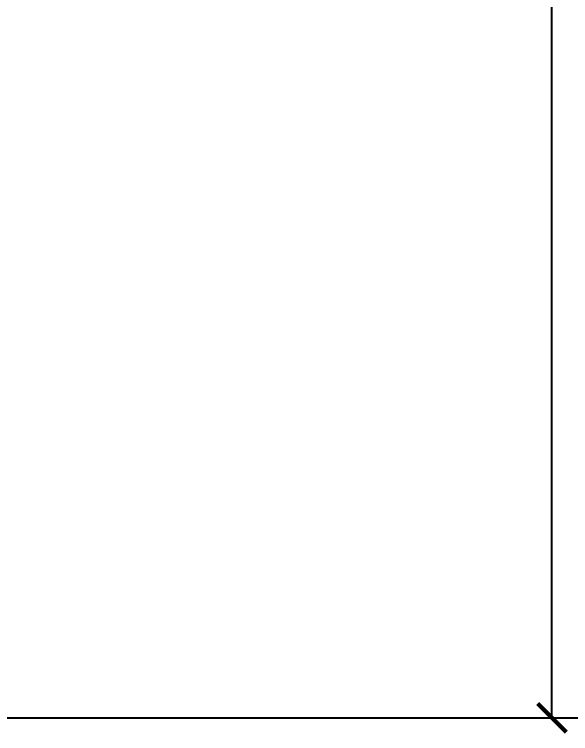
# Model space of a CAD drawing. Header units: millimetres. Extents: x -123812 to 252100, y -3000 to 639000.
# Drawn here: x 53644 to 126448, y -2074 to 92040 of the extents above; entities that cross this region are included whole.
import ezdxf

# ---------------------------------------------------------------- set-up
doc = ezdxf.new("R2010")
doc.units = ezdxf.units.MM
doc.layers.add('D-STR-DIM', color=7, linetype='Continuous', lineweight=13)
doc.styles.add('OpenSansCondensed-Light', font='OpenSansCondensed-Light.ttf')
doc.styles.add('TOWER_UNICODE', font='Arial Unicode.ttf')
doc.dimstyles.new('EZDXF', dxfattribs={"dimtxt": 0.25, "dimasz": 0.175, "dimexe": 0.375, "dimexo": 0.125, "dimgap": 0.1, "dimtad": 1, "dimlfac": 100, "dimzin": 12, "dimdsep": 46, "dimtxsty": 'OpenSansCondensed-Light', "dimblk": 'ARCHTICK', "dimcen": 2.5, "dimazin": 3, "dimtfac": 0.5, "dimtmove": 2, "dimatfit": 3})

# ---------------------------------------------------------------- blocks, each defined once
blk = doc.blocks.new('_ARCHTICK')
at = {"color": 0, "linetype": 'BYBLOCK', "const_width": 0.15}
blk.add_lwpolyline([(-0.5, -0.5), (0.5, 0.5)], dxfattribs=at)

msp = doc.modelspace()

# ---------------------------------------------------------------- dimensions: what is measured, and where the dimension line sits
at = {"layer": 'D-STR-DIM'}
for base, p2 in [((187000, 0), (0, 450000)), ((250000, 0), (0, 375000)), ((124000, 0), (0, 350000))]:
    msp.add_linear_dim(base=base, p1=(0, 0), p2=p2, angle=90, dimstyle='EZDXF', override={"dimtxt": 8400, "dimasz": 3750, "dimexe": 2100, "dimexo": 1800, "dimgap": 2100, "dimtad": 1, "dimdec": 0, "dimlfac": 1, "dimlunit": 2, "dimtxsty": 'TOWER_UNICODE', "dimclrd": 7, "dimclre": 7, "dimclrt": 7}, dxfattribs=at).render()

doc.saveas('drawing.dxf')
